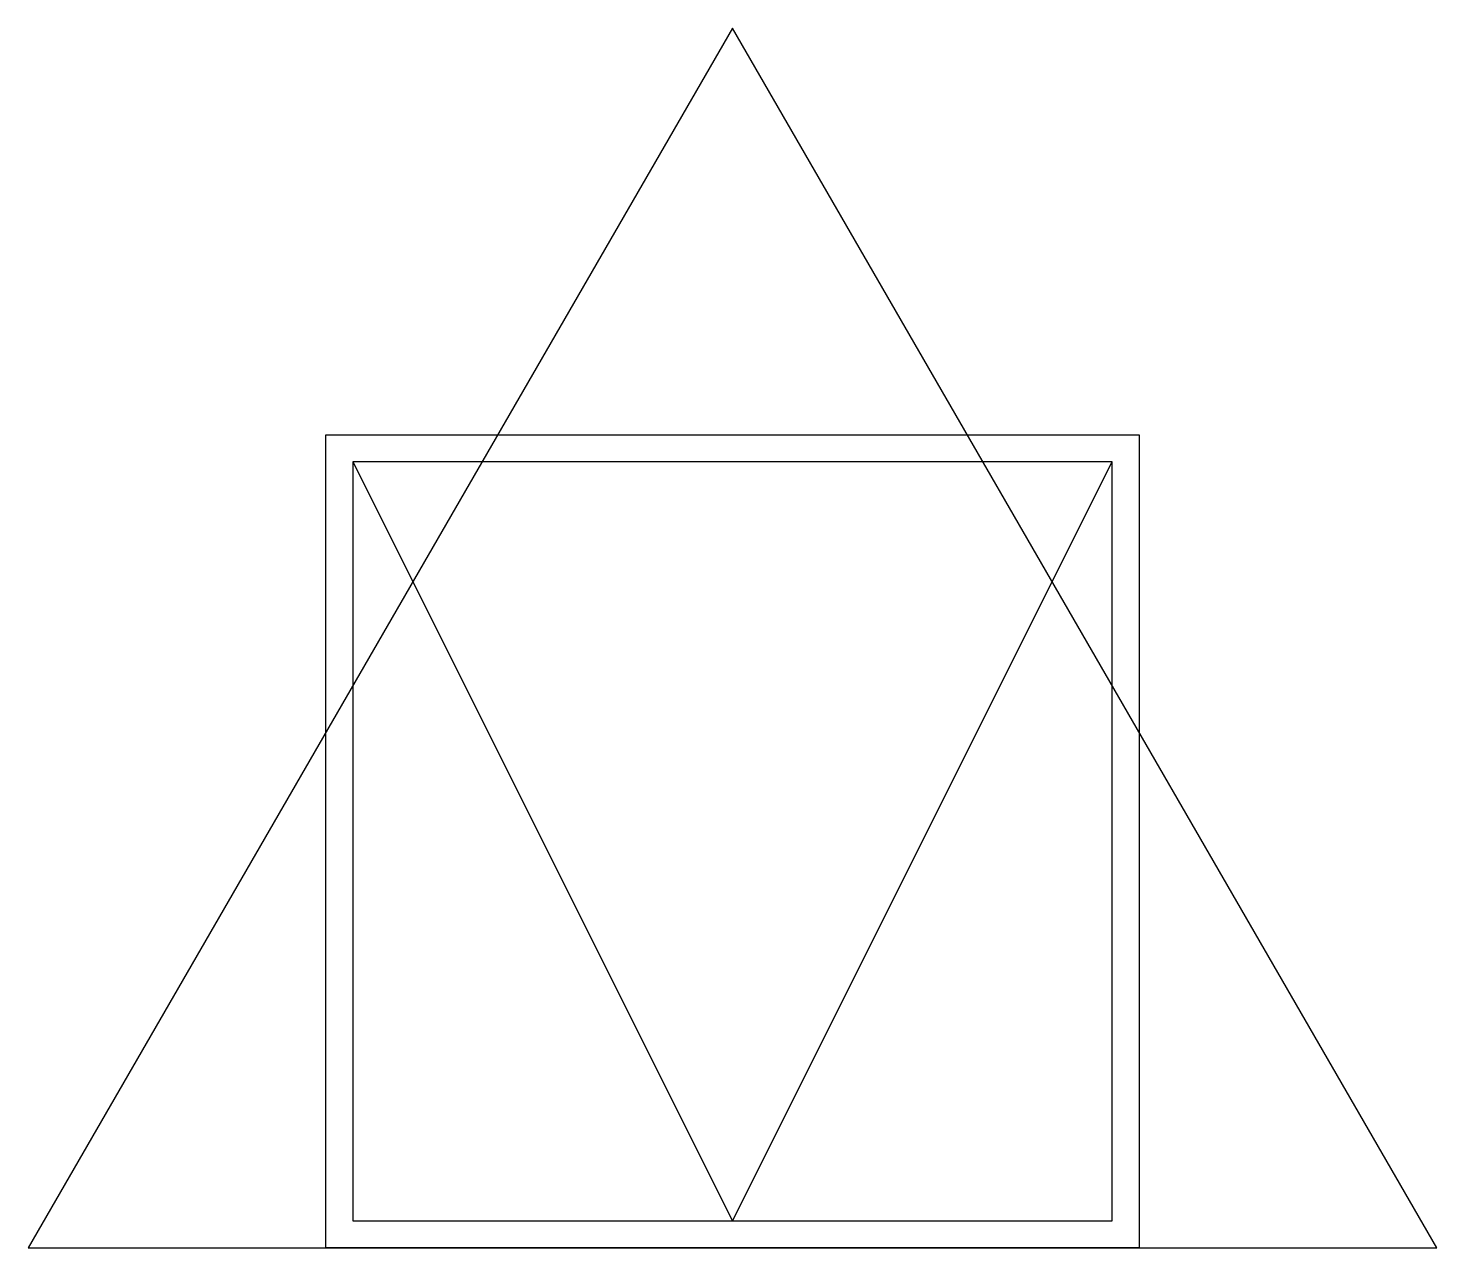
# Model space of a CAD drawing. Header units: feet. Extents: x -0.87 to 0.87, y -0.5 to 1.
import ezdxf

# ---------------------------------------------------------------- set-up
doc = ezdxf.new("R2010")
doc.units = ezdxf.units.FT
doc.header["$MEASUREMENT"] = 0
doc.layers.add('3DFACE', color=7, linetype='Continuous')

msp = doc.modelspace()

# ---------------------------------------------------------------- linework, layer by layer
at = {"elevation": 0.99}
msp.add_lwpolyline([(0, 1), (-0.866, -0.5), (0.866, -0.5)], close=True, dxfattribs=at)
at = {"elevation": 1.0001}
msp.add_lwpolyline([(-0.4667, 0.4667), (0, -0.4667), (0.4667, 0.4667)], dxfattribs=at)
msp.add_3dface([(-0.4667, 0.4667, 1.0001), (-0.4667, -0.4667, 1.0001), (0.4667, -0.4667, 1.0001), (0.4667, 0.4667, 1.0001)])
at = {"layer": '3DFACE'}
msp.add_3dface([(-0.5, 0.5, 1), (0.5, 0.5, 1), (0.5, -0.5, 1), (-0.5, -0.5, 1)], dxfattribs=at)
at = {"layer": 'Defpoints'}
msp.add_point((0, 0), dxfattribs=at)

doc.saveas('drawing.dxf')
